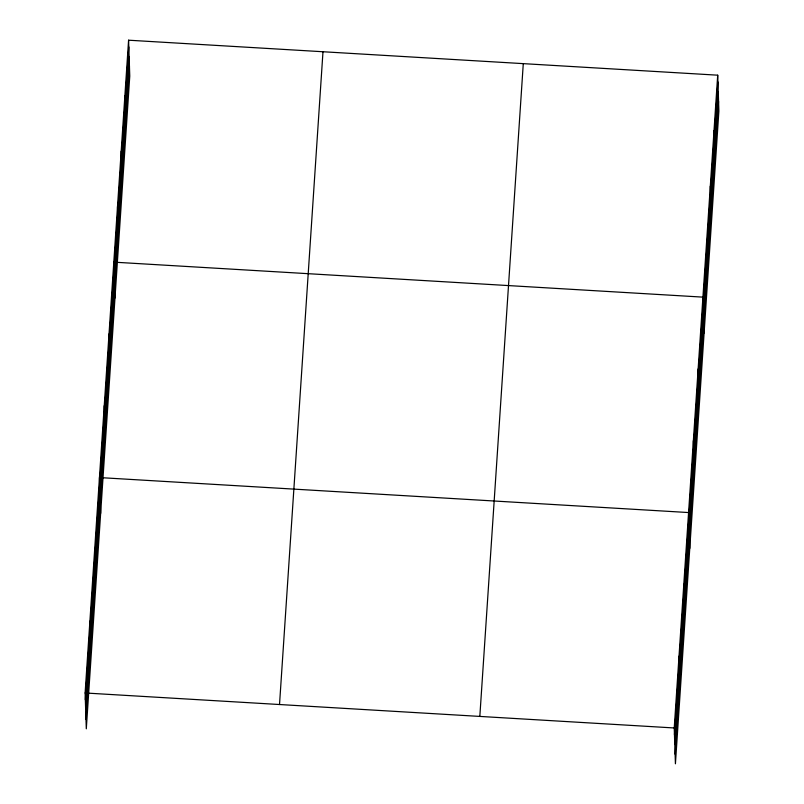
<?xml version="1.0" encoding="UTF-8"?>
<svg xmlns="http://www.w3.org/2000/svg" width="804" height="804" viewBox="0 0 804 804"><rect width="100%" height="100%" fill="white"/><g stroke="black" fill="none" stroke-linecap="round" stroke-linejoin="round"><path stroke-width="1.21" d="M128.58 40.2L129.766 76.038L86.299 728.816L85.113 692.978L128.58 40.2L717.701 75.184L718.887 111.022L675.42 763.8L674.234 727.962L717.701 75.184M85.335 699.731L128.801 46.954M85.656 709.329L129.122 56.551M85.988 719.218L129.444 66.441M279.521 704.525L322.987 51.747M479.827 716.424L523.283 63.637M674.455 734.715L717.922 81.938M674.777 744.313L718.243 91.535M675.109 754.202L718.565 101.425M117.535 262.365L702.917 297.128L704.113 332.967M85.113 692.978L674.234 727.962M714.002 130.67L714.223 137.424M710.304 186.156L710.535 192.91M706.615 241.642L706.837 248.396M698.143 368.935L698.364 375.689M693.36 440.743L693.581 447.496M689.762 548.378L688.576 512.55L99.455 477.566L100.651 513.394M683.792 584.357L684.023 591.101M679.018 656.154L679.239 662.908M124.881 95.686L125.102 102.44M121.183 151.172L121.414 157.926M117.495 206.658L117.716 213.412M113.796 262.144L114.992 297.982M109.022 333.951L109.243 340.705M104.239 405.759L104.46 412.502M94.681 549.363L94.902 556.117M89.897 621.17L90.118 627.924"/></g></svg>
